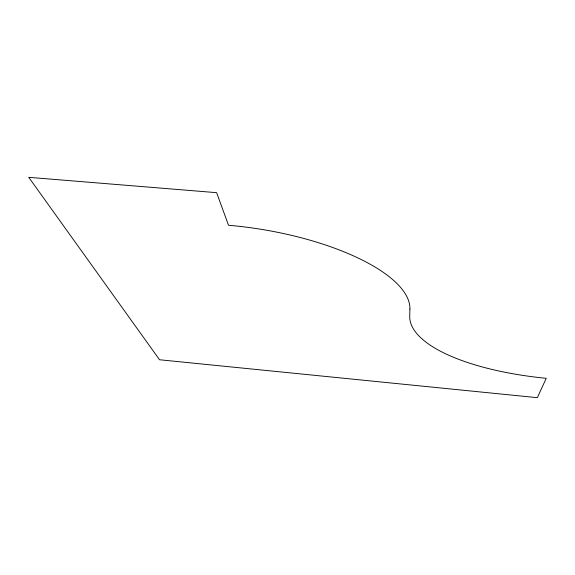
<?xml version="1.0" encoding="UTF-8"?>
<svg xmlns="http://www.w3.org/2000/svg" width="575" height="575" viewBox="0 0 575 575"><rect width="100%" height="100%" fill="white"/><g stroke="black" fill="none" stroke-linecap="round" stroke-linejoin="round"><path stroke-width="0.86" d="M409.903 309.005L409.723 316.113A165.147 57.421 2.4 0 0 546.25 378.307L537.323 397.677L159.534 359.756L28.75 177.323L216.617 192.668L228.519 225.271A158.599 57.141 9.4 0 1 409.903 309.005"/></g></svg>
